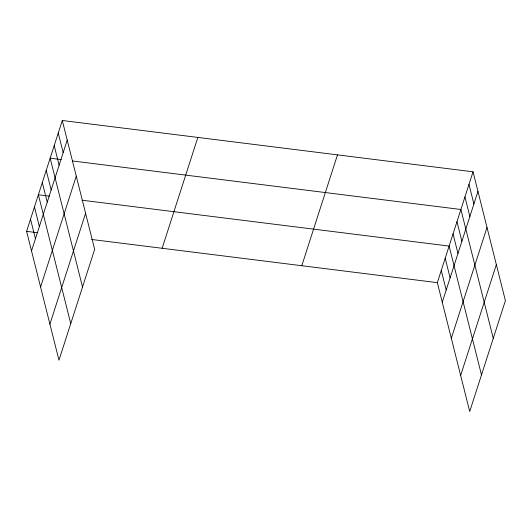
<?xml version="1.0" encoding="UTF-8"?>
<svg xmlns="http://www.w3.org/2000/svg" width="532" height="532" viewBox="0 0 532 532"><rect width="100%" height="100%" fill="white"/><g stroke="black" fill="none" stroke-linecap="round" stroke-linejoin="round"><path stroke-width="0.8" d="M62.291 120.491L94.656 249.348L58.966 360.197L26.6 231.347L62.291 120.491L473.034 171.803L505.4 300.653L469.709 411.509L437.344 282.652L473.034 171.803M31.521 250.931L67.212 140.076M40.578 286.987L76.269 176.132M49.908 324.141L85.599 213.285M162.147 248.278L197.838 137.422M301.797 265.721L337.488 154.872M442.258 302.236L477.955 191.38M451.316 338.292L487.013 227.443M460.652 375.446L496.343 264.597M61.253 159.567L50.154 158.184L82.52 287.034M72.352 160.957L460.898 209.488L493.264 338.345M49.476 196.148L38.377 194.765L70.743 323.616M81.975 200.212L449.121 246.07L481.487 374.927M26.6 231.347L37.699 232.73M91.597 239.467L437.344 282.652M468.991 184.365L473.906 203.949M464.941 196.926L469.862 216.511M456.975 221.684L461.889 241.269M453.045 233.881L457.966 253.458M445.198 258.266L450.112 277.85M441.267 270.462L446.188 290.04M58.247 133.06L63.168 152.637M54.204 145.622L59.119 165.199M46.231 170.38L51.152 189.957M42.307 182.569L47.222 202.153M34.454 206.961L39.368 226.539M30.524 219.151L35.444 238.735"/></g></svg>
